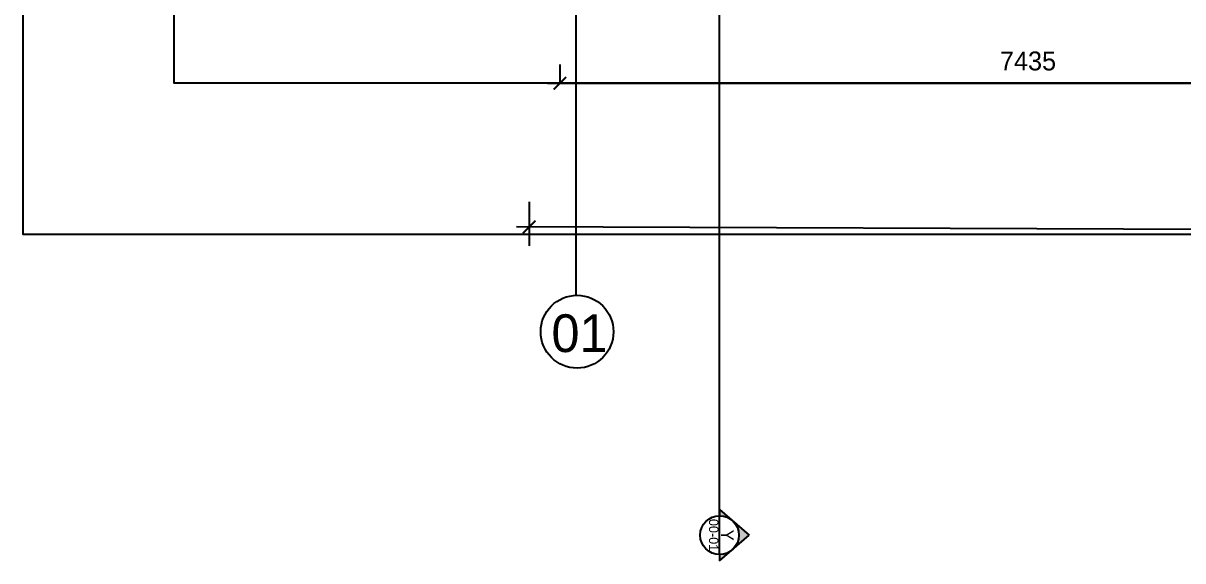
# Model space of a CAD drawing. Header units: millimetres. Extents: x 173236 to 801264, y -94969 to 615039.
# Drawn here: x 632075 to 641287, y 153272 to 157542 of the extents above; entities that cross this region are included whole.
import ezdxf
from ezdxf.enums import TextEntityAlignment as Align

# ---------------------------------------------------------------- set-up
doc = ezdxf.new("R2010")
doc.units = ezdxf.units.MM
doc.header["$MEASUREMENT"] = 0
doc.header["$PDMODE"] = 2
doc.layers.add('00-Def-points', color=7, linetype='Continuous', plot=False)
for name, color, linetype in [('VOX-A-ANNO-DIMS', 160, 'Continuous'), ('VOX-A-ANNO-GRID', 253, 'Continuous'), ('VOX-A-ANNO-GRID-LINE', 254, 'Continuous'), ('VOX-A-ANNO-SECT', 200, 'Continuous'), ('VOX-A-ANNO-SECT-LINE', 201, 'Continuous')]:
    doc.layers.add(name, color=color, linetype=linetype)
doc.styles.add('1.5 mm Rotis Annotative', font='', dxfattribs={"height": 1.5})
doc.styles.add('2 mm Rotis Annotative', font='', dxfattribs={"height": 2})
doc.styles.get('1.5 mm Rotis Annotative').set_extended_font_data('Rotis Sans Serif')
doc.styles.get('2 mm Rotis Annotative').set_extended_font_data('Rotis Sans Serif')
doc.dimstyles.new('1.5 mm Rotis Annotative', dxfattribs={"dimtxt": 1.5, "dimasz": 1, "dimexe": 1.5, "dimexo": 0, "dimgap": 1, "dimtad": 1, "dimdec": 0, "dimrnd": 5, "dimzin": 0, "dimdsep": 46, "dimtxsty": '1.5 mm Rotis Annotative', "dimblk": 'ARCHTICK', "dimcen": 0.09, "dimdle": 1, "dimadec": 0, "dimazin": 0, "dimtfac": 1, "dimtdec": 0, "dimtofl": 0, "dimtmove": 1, "dimatfit": 3, "dimfxl": 2, "dimfxlon": 1, "dimtolj": 1, "dimtzin": 0, "dimarcsym": 0})

# ---------------------------------------------------------------- blocks, each defined once
blk = doc.blocks.new('VOX-A-GRID-TAG')
at = {"layer": 'VOX-A-ANNO-GRID'}
blk.add_circle((0, 0), 1.447, dxfattribs=at)
at = {"layer": 'VOX-A-ANNO-GRID', "style": '1.5 mm Rotis Annotative'}
blk.add_attdef('O1', text='', height=1.5, dxfattribs=at).set_placement((0.097, -0.81), align=Align.CENTER)
blk = doc.blocks.new('dd')
at = {"layer": 'VOX-A-ANNO-GRID-LINE', "transparency": 33554610}
blk.add_line((704415.2, 167519.9), (704415.2, 143590.9), dxfattribs=at)
at = {"xscale": 199.8152530431017, "yscale": 199.8152530431017, "zscale": 199.8152530431017}
blk.add_blockref('VOX-A-GRID-TAG', (704425.7, 143301.7), dxfattribs=at).add_auto_attribs({'O1': '01'})
blk = doc.blocks.new('_ArchTick')
at = {"color": 0, "linetype": 'ByBlock', "const_width": 0.15}
blk.add_lwpolyline([(-0.5, -0.5), (0.5, 0.5)], dxfattribs=at)
blk = doc.blocks.new('*D478')
at = {"layer": 'Defpoints', "color": 0, "transparency": 16777216}
for p in [(636339.3, 157064.9), (643774.8, 157064.9), (643774.8, 157064.9)]:
    blk.add_point(p, dxfattribs=at)
at = {"layer": 'VOX-A-ANNO-DIMS', "color": 0, "lineweight": -2, "transparency": 16777216}
for p, q in [((636339.3, 157064.9), (636339.3, 157214.9)), ((643774.8, 157064.9), (643774.8, 157214.9)), ((636239.3, 157064.9), (643874.8, 157064.9))]:
    blk.add_line(p, q, dxfattribs=at)
at = {"layer": 'VOX-A-ANNO-DIMS', "color": 0, "lineweight": -2, "transparency": 16777216, "xscale": 100, "yscale": 100, "zscale": 100, "rotation": 180}
blk.add_blockref('_ArchTick', (636339.3, 157064.9), dxfattribs=at)
at = {"layer": 'VOX-A-ANNO-DIMS', "color": 0, "lineweight": -2, "transparency": 16777216, "xscale": 100, "yscale": 100, "zscale": 100}
blk.add_blockref('_ArchTick', (643774.8, 157064.9), dxfattribs=at)
at = {"layer": 'VOX-A-ANNO-DIMS', "color": 0, "transparency": 16777216, "insert": (640057.1, 157241.1), "char_height": 150, "attachment_point": 5, "style": '1.5 mm Rotis Annotative'}
blk.add_mtext('\\A1;7435', dxfattribs=at)
blk = doc.blocks.new('*D439')
at = {"layer": 'Defpoints', "color": 0, "transparency": 16777216}
for p in [(636139.1, 168761.3), (653158.5, 168701.4), (636093.9, 155923.6)]:
    blk.add_point(p, dxfattribs=at)
at = {"layer": 'VOX-A-ANNO-DIMS', "color": 0, "lineweight": -2, "transparency": 16777216}
for p, q in [((636094.6, 156123.6), (636093.4, 155773.6)), ((653114, 156063.7), (653112.7, 155713.7)), ((653213.3, 155863.3), (635993.9, 155923.9))]:
    blk.add_line(p, q, dxfattribs=at)
at = {"layer": 'VOX-A-ANNO-DIMS', "color": 0, "lineweight": -2, "transparency": 16777216, "xscale": 100, "yscale": 100, "zscale": 100}
for p, rotation in [((636093.9, 155923.6), 179.7983003632781), ((653113.3, 155863.7), 359.7983003632781)]:
    blk.add_blockref('_ArchTick', p, dxfattribs=dict(at, rotation=rotation))
at = {"layer": 'VOX-A-ANNO-DIMS', "color": 0, "transparency": 16777216, "insert": (644604.2, 156069.8), "char_height": 150, "attachment_point": 5, "rotation": 359.7983, "style": '1.5 mm Rotis Annotative'}
blk.add_mtext('\\A1;17020', dxfattribs=at)
blk = doc.blocks.new('DIM')
at = {"layer": '00-Def-points'}
for points in [[(632074.5, 177389.1), (657199.6, 177389.1), (657199.6, 155864.9), (632074.5, 155864.9)], [(633274.5, 176189.1), (655999.6, 176189.1), (655999.6, 157064.9), (633274.5, 157064.9)]]:
    blk.add_lwpolyline(points, close=True, dxfattribs=at)
at = {"layer": 'VOX-A-ANNO-DIMS'}
for p1, p2, distance, picture, middle in [((653158.4507, 168701.3773), (636139.1245, 168761.2911), 12837.7964, '*D439', (644604.2148, 156069.8119)), ((636339.3336, 157064.932), (643774.7696, 157064.932), 0, '*D478', (640057.0516, 157241.1277))]:
    dim = blk.add_aligned_dim(p1=p1, p2=p2, distance=distance, dimstyle='1.5 mm Rotis Annotative', dxfattribs=at)
    dim.commit()
    dim.dimension.update_dxf_attribs({"geometry": picture, "text_midpoint": middle})

msp = doc.modelspace()

# ---------------------------------------------------------------- hatches: boundary and pattern name
at = {"layer": 'VOX-A-ANNO-SECT'}
h = msp.add_hatch(color=256, dxfattribs=at)
h.dxf.hatch_style = 1
h.paths.add_polyline_path([(637705, 153356.9, -0.174767), (637606.8, 153321.5), (637606.8, 153271.6)])
h.paths.add_polyline_path([(637841.4, 153475.5), (637708.7, 153590.7, -0.446281), (637710.4, 153361.6)])
h.paths.add_polyline_path([(637706.7, 153592.5), (637606.8, 153679.3), (637606.8, 153629.3, -0.178515)])

# ---------------------------------------------------------------- linework, layer by layer
for p, q in [((637606.8, 153679.3), (637606.8, 153629.3)), ((637606.8, 153679.3), (637841.4, 153475.5)), ((637606.8, 153271.6), (637841.4, 153475.5)), ((637606.8, 153321.5), (637606.8, 153271.6))]:
    msp.add_line(p, q, dxfattribs=at)
msp.add_circle((637606.8, 153475.4), 153.9, dxfattribs=at)
at = {"layer": 'VOX-A-ANNO-SECT-LINE'}
msp.add_line((637606.8, 153321.5), (637606.8, 179530.1), dxfattribs=at)

# ---------------------------------------------------------------- block references
msp.add_blockref('DIM', (0, 0))
at = {"layer": 'VOX-A-ANNO-GRID-LINE'}
msp.add_blockref('dd', (-67950.9, 11790), dxfattribs=at)

# ---------------------------------------------------------------- texts
at = {"layer": 'VOX-A-ANNO-SECT', "style": '1.5 mm Rotis Annotative'}
msp.add_attdef('00-01', (637522.7, 153604.3), '00-01', height=75, rotation=270, dxfattribs=at)
at = {"layer": 'VOX-A-ANNO-SECT', "style": '2 mm Rotis Annotative'}
msp.add_attdef('Y', text='X-1', height=100, rotation=270, dxfattribs=at).set_placement((637619.2, 153475.4), align=Align.CENTER)

doc.saveas('drawing.dxf')
